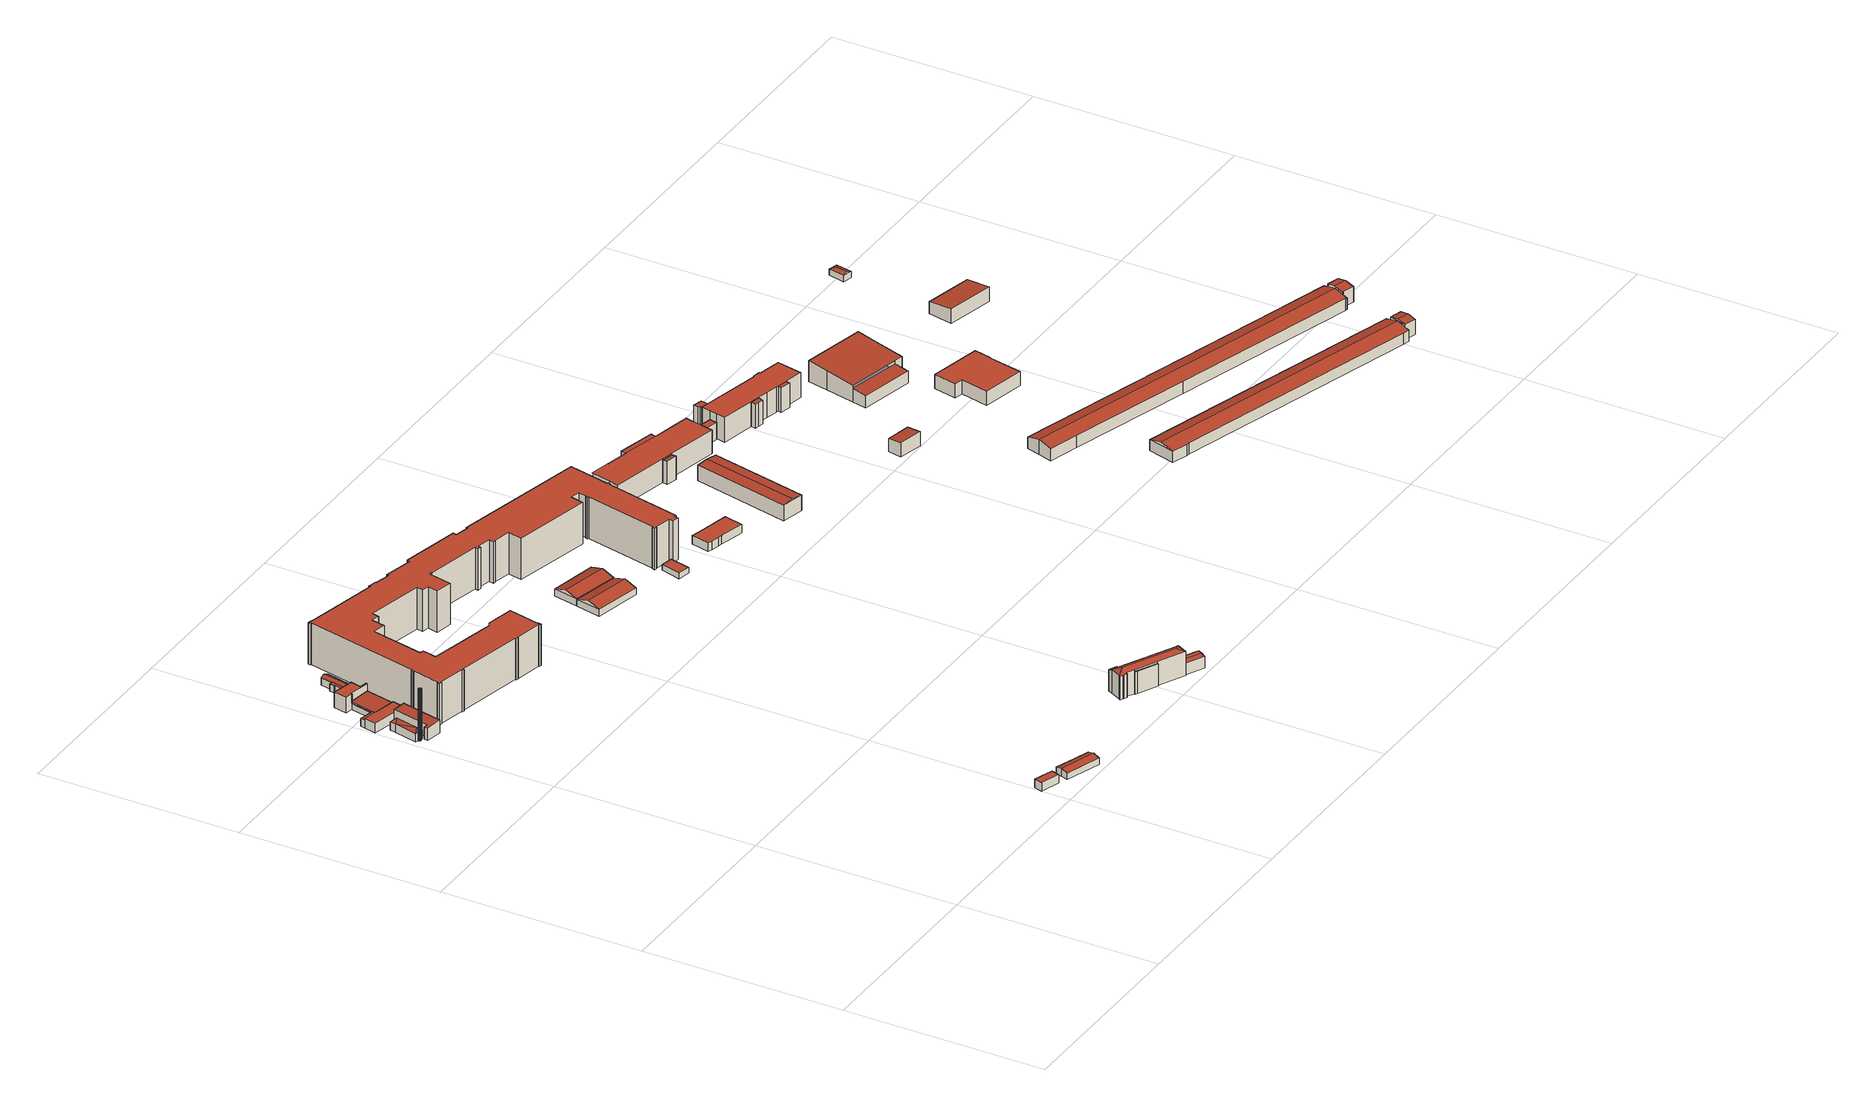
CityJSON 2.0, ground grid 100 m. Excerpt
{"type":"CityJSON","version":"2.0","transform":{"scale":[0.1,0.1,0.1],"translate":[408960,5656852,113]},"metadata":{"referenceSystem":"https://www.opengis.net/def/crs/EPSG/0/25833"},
"CityObjects":{
"building1":{"type":"Building","attributes":{"Stand_DGM":"2016","Stand_Basis-DLM":"2021","Gemeindeschluessel":"14612000","ObjektHoehe":26,"Stand_Laserscan":"2016","BodenHoehe":114.39,"Stand_3D-Stadtmodell":"2023","Geometrietyp2DReferenz":1000,"AbsoluteHoehe":140.39,"measuredHeight":26,"function":"51002_1290","roofType":"9999"},"geometry":[{"type":"MultiSurface","lod":"2","boundaries":[[[0,1,2]],[[0,2,3]],[[0,3,4]],[[0,4,5]],[[0,5,6]],[[0,6,7]],[[0,7,8]],[[0,8,9]],[[0,9,10]],[[0,10,11]],[[0,11,12]],[[0,12,13]],[[0,13,14]],[[0,14,15]],[[0,15,16]],[[0,16,17]],[[0,17,18]],[[0,18,19]],[[18,20,21]],[[17,16,22]],[[17,22,20]],[[16,15,23]],[[16,23,22]],[[15,14,24]],[[15,24,23]],[[14,13,25]],[[14,25,24]],[[13,12,26]],[[13,26,25]],[[12,11,27]],[[12,27,26]],[[11,10,28]],[[11,28,27]],[[10,9,29]],[[10,29,28]],[[9,8,30]],[[9,30,29]],[[8,7,31]],[[8,31,30]],[[7,6,32]],[[7,32,31]],[[6,5,33]],[[6,33,32]],[[5,4,34]],[[5,34,33]],[[4,3,35]],[[18,17,20]],[[2,1,36]],[[2,36,37]],[[1,0,38]],[[1,38,36]],[[0,19,39]],[[0,39,38]],[[19,18,21]],[[19,21,39]],[[4,35,34]],[[3,2,37]],[[3,37,35]],[[35,37,36]],[[35,36,38]],[[35,38,39]],[[35,39,21]],[[35,21,20]],[[35,20,22]],[[35,22,23]],[[35,23,24]],[[35,24,25]],[[35,25,26]],[[35,26,27]],[[35,27,28]],[[35,28,29]],[[35,29,30]],[[35,30,31]],[[35,31,32]],[[35,32,33]],[[35,33,34]]],"semantics":{"surfaces":[{"type":"RoofSurface"},{"type":"WallSurface"},{"type":"GroundSurface"}],"values":[0,0,0,0,0,0,0,0,0,0,0,0,0,0,0,0,0,0,1,1,1,1,1,1,1,1,1,1,1,1,1,1,1,1,1,1,1,1,1,1,1,1,1,1,1,1,1,1,1,1,1,1,1,1,1,1,1,1,2,2,2,2,2,2,2,2,2,2,2,2,2,2,2,2,2,2]}}]},
"building2":{"type":"Building","attributes":{"Dachtyp_tdc":"tdcFreeFormRoof","Gemeindeschluessel":14612000,"Dachneigung":43.17,"QualitaetDacherkennung":12,"Geometrietyp2DReferenz":"3000","measuredHeight":5.99,"function":"31001_2000","roofType":"5000"},"geometry":[{"type":"Solid","lod":"2","boundaries":[[[[40,41,42,43]],[[41,44,45,42]],[[44,46,47,45]],[[46,48,49,47]],[[48,40,43,49]],[[44,50,46]],[[44,51,50]],[[51,44,41]],[[51,41,40]],[[50,51,40,48]],[[50,48,46]],[[43,42,45,47,49]]]],"semantics":{"surfaces":[{"type":"WallSurface"},{"type":"RoofSurface"},{"type":"GroundSurface"}],"values":[[0,0,0,0,0,1,1,1,1,1,1,2]]}}]},
"building3":{"type":"Building","attributes":{"Dachtyp_tdc":"tdcPolyFlatRoof","Gemeindeschluessel":14612000,"Dachneigung":3.23,"QualitaetDacherkennung":82,"Geometrietyp2DReferenz":"3000","measuredHeight":6.57,"function":"31001_2000","roofType":"2100"},"geometry":[{"type":"Solid","lod":"2","boundaries":[[[[52,53,54,55]],[[53,56,57,54]],[[56,58,59,57]],[[58,60,61,59]],[[60,62,63,61]],[[62,52,55,63]],[[62,60,58,56,53,52]],[[55,54,57,59,61,63]]]],"semantics":{"surfaces":[{"type":"WallSurface"},{"type":"RoofSurface"},{"type":"GroundSurface"}],"values":[[0,0,0,0,0,0,1,2]]}}]},
"building4":{"type":"Building","attributes":{"Gemeindeschluessel":14612000,"Geometrietyp2DReferenz":"3000","function":"31001_2000","roofType":"9999"},"children":["building4-1","building4-2"]},
"building4-1":{"type":"BuildingPart","attributes":{"Dachtyp_tdc":"tdcPolyFlatRoof","Dachneigung":0,"QualitaetDacherkennung":55,"Geometrietyp2DReferenz":"3000","measuredHeight":4.02,"roofType":"1000"},"parents":["building4"],"geometry":[{"type":"MultiSurface","lod":"2","boundaries":[[[64,65,66,67]],[[65,68,69,66]],[[68,70,71,69]],[[70,68,65,64]],[[67,66,69,71]]],"semantics":{"surfaces":[{"type":"WallSurface"},{"type":"RoofSurface"},{"type":"GroundSurface"}],"values":[0,0,0,1,2]}}]},
"building4-2":{"type":"BuildingPart","attributes":{"Dachtyp_tdc":"tdcPolyFlatRoof","Dachneigung":0,"QualitaetDacherkennung":41,"Geometrietyp2DReferenz":"3000","measuredHeight":4.92,"roofType":"1000"},"parents":["building4"],"geometry":[{"type":"MultiSurface","lod":"2","boundaries":[[[72,73,74,75]],[[73,76,77,74]],[[76,78,64,67,77]],[[79,80,81,71,70]],[[80,72,75,81]],[[80,79,78,76,73,72]],[[75,74,77,67,71,81]]],"semantics":{"surfaces":[{"type":"WallSurface"},{"type":"RoofSurface"},{"type":"GroundSurface"}],"values":[0,0,0,0,0,1,2]}}]},
"building5":{"type":"Building","attributes":{"Dachtyp_tdc":"tdcPolyFlatRoof","Gemeindeschluessel":14612000,"Dachneigung":0,"QualitaetDacherkennung":73,"Geometrietyp2DReferenz":"3000","measuredHeight":4.34,"function":"31001_2000","roofType":"1000"},"geometry":[{"type":"Solid","lod":"2","boundaries":[[[[82,83,84,85]],[[83,86,87,84]],[[86,88,89,87]],[[88,90,91,89]],[[90,92,93,91]],[[92,94,95,93]],[[94,96,97,95]],[[96,82,85,97]],[[96,94,92,90,88,86,83,82]],[[85,84,87,89,91,93,95,97]]]],"semantics":{"surfaces":[{"type":"WallSurface"},{"type":"RoofSurface"},{"type":"GroundSurface"}],"values":[[0,0,0,0,0,0,0,0,1,2]]}}]},
"building6":{"type":"Building","attributes":{"Gemeindeschluessel":14612000,"Geometrietyp2DReferenz":"3000","function":"31001_2000","roofType":"9999"},"children":["building6-1","building6-2"]},
"building6-1":{"type":"BuildingPart","attributes":{"Dachtyp_tdc":"tdcPolyFlatRoof","Dachneigung":2.96,"QualitaetDacherkennung":79,"Geometrietyp2DReferenz":"3000","measuredHeight":4.31,"roofType":"2100"},"parents":["building6"],"geometry":[{"type":"MultiSurface","lod":"2","boundaries":[[[98,99,100,101]],[[99,102,81,100]],[[102,103,104,105,81]],[[106,98,101,107,108]],[[106,103,102,99,98]],[[101,100,81,105,107]]],"semantics":{"surfaces":[{"type":"WallSurface"},{"type":"RoofSurface"},{"type":"GroundSurface"}],"values":[0,0,0,0,1,2]}}]},
"building6-2":{"type":"BuildingPart","attributes":{"Dachtyp_tdc":"tdcPolyFlatRoof","Dachneigung":0,"QualitaetDacherkennung":0,"Geometrietyp2DReferenz":"3000","measuredHeight":3,"roofType":"9999"},"parents":["building6"],"geometry":[{"type":"MultiSurface","lod":"2","boundaries":[[[108,109,110,111,104]],[[104,111,71,105]],[[111,110,69,71]],[[110,109,112,69]],[[109,108,107,112]],[[105,71,69,112,107]],[[105,107,108,104]]],"semantics":{"surfaces":[{"type":"RoofSurface"},{"type":"WallSurface"},{"type":"GroundSurface"},{"type":"ClosureSurface","isClosure":"1","QuelleClosure":"LoD1Solid"}],"values":[0,1,1,1,1,2,3]}}]},
"building7":{"type":"Building","attributes":{"Dachtyp_tdc":"tdcPolyFlatRoof","Gemeindeschluessel":14612000,"Dachneigung":0,"QualitaetDacherkennung":59,"Geometrietyp2DReferenz":"3000","measuredHeight":7.86,"function":"31001_2000","roofType":"1000"},"geometry":[{"type":"Solid","lod":"2","boundaries":[[[[113,114,115,116]],[[114,117,118,115]],[[117,119,120,118]],[[119,121,122,120]],[[121,123,124,122]],[[123,125,126,124]],[[125,127,128,126]],[[127,129,130,128]],[[129,131,132,130]],[[131,113,116,132]],[[131,129,127,125,123,121,119,117,114,113]],[[116,115,118,120,122,124,126,128,130,132]]]],"semantics":{"surfaces":[{"type":"WallSurface"},{"type":"RoofSurface"},{"type":"GroundSurface"}],"values":[[0,0,0,0,0,0,0,0,0,0,1,2]]}}]},
"building8":{"type":"Building","attributes":{"Dachtyp_tdc":"tdcGableRoof","Gemeindeschluessel":14612000,"Dachneigung":10.3,"QualitaetDacherkennung":64,"Geometrietyp2DReferenz":"3000","measuredHeight":4.65,"function":"31001_2000","roofType":"3100"},"geometry":[{"type":"Solid","lod":"2","boundaries":[[[[133,134,135,136]],[[134,137,138,135]],[[137,139,140,138]],[[139,133,136,140]],[[137,134,141]],[[133,139,142]],[[134,133,142,141]],[[139,137,141,142]],[[136,135,138,140]]]],"semantics":{"surfaces":[{"type":"WallSurface"},{"type":"RoofSurface"},{"type":"GroundSurface"}],"values":[[0,0,0,0,0,0,1,1,2]]}}]},
"building9":{"type":"Building","attributes":{"Gemeindeschluessel":14612000,"Geometrietyp2DReferenz":"3000","function":"31001_2000","roofType":"9999"},"children":["building9-1","building9-2","building9-3"]},
"building9-1":{"type":"BuildingPart","attributes":{"Dachtyp_tdc":"tdcGableRoof","Dachneigung":26.07,"QualitaetDacherkennung":72,"Geometrietyp2DReferenz":"3000","measuredHeight":4.73,"roofType":"3100"},"parents":["building9"],"geometry":[{"type":"MultiSurface","lod":"2","boundaries":[[[143,144,145,146,147]],[[144,148,149,145]],[[148,150,151,152,149]],[[148,144,153]],[[144,143,154,155,153]],[[150,148,153,155,156]],[[146,145,149,152]]],"semantics":{"surfaces":[{"type":"WallSurface"},{"type":"RoofSurface"},{"type":"GroundSurface"}],"values":[0,0,0,0,1,1,2]}}]},
"building9-2":{"type":"BuildingPart","attributes":{"Dachtyp_tdc":"tdcPolyFlatRoof","Dachneigung":12.74,"QualitaetDacherkennung":71,"Geometrietyp2DReferenz":"3000","measuredHeight":3.95,"roofType":"2100"},"parents":["building9"],"geometry":[{"type":"MultiSurface","lod":"2","boundaries":[[[157,158,159,160]],[[158,161,162,159]],[[161,163,164,162]],[[163,165,166,167,168,164]],[[169,157,160,170,171,172]],[[169,165,163,161,158,157]],[[160,159,162,164,168,170]]],"semantics":{"surfaces":[{"type":"WallSurface"},{"type":"RoofSurface"},{"type":"GroundSurface"}],"values":[0,0,0,0,0,1,2]}}]},
"building9-3":{"type":"BuildingPart","attributes":{"Dachtyp_tdc":"tdcGableRoof","Dachneigung":28.37,"QualitaetDacherkennung":82,"Geometrietyp2DReferenz":"3000","measuredHeight":4.74,"roofType":"3100"},"parents":["building9"],"geometry":[{"type":"MultiSurface","lod":"2","boundaries":[[[151,171,170,152]],[[167,173,174,168]],[[173,175,176,174]],[[175,147,146,176]],[[175,177,178,154,179,147]],[[166,172,180,156,155,178,177,181]],[[167,166,181,173]],[[173,181,177,175]],[[151,150,180,172,171]],[[146,152,170,168,174,176]]],"semantics":{"surfaces":[{"type":"WallSurface"},{"type":"RoofSurface"},{"type":"GroundSurface"}],"values":[0,0,0,0,1,1,0,0,0,2]}}]},
"building10":{"type":"Building","attributes":{"Dachtyp_tdc":"tdcFreeFormRoof","Gemeindeschluessel":14612000,"Dachneigung":14.21,"QualitaetDacherkennung":81,"Geometrietyp2DReferenz":"3000","measuredHeight":4.09,"function":"31001_2000","roofType":"5000"},"geometry":[{"type":"Solid","lod":"2","boundaries":[[[[182,183,184,185]],[[183,186,187,184]],[[186,188,189,187]],[[188,190,191,189]],[[190,192,193,191]],[[192,194,195,193]],[[194,182,185,195]],[[192,190,188,186,183,196,197]],[[194,197,196,182]],[[194,192,197]],[[183,182,196]],[[185,184,187,189,191,193,195]]]],"semantics":{"surfaces":[{"type":"WallSurface"},{"type":"RoofSurface"},{"type":"GroundSurface"}],"values":[[0,0,0,0,0,0,0,1,1,0,0,2]]}}]},
"building11":{"type":"Building","attributes":{"Gemeindeschluessel":14612000,"Dachorientierung":0,"MittlereTraufHoehe":116.26,"ObjektHoehe":2.44,"BodenHoehe":113.82,"Geometrietyp2DReferenz":"3000","BezugspunktDach":"2000","AbsoluteHoehe":116.26,"Dachflaeche":39.44,"measuredHeight":2.44,"function":"31001_2000","storeysAboveGround":1},"geometry":[{"type":"MultiSurface","lod":"2","boundaries":[[[198,199,200,201]],[[201,200,202,203]],[[200,199,204,202]],[[199,198,205,204]],[[198,201,203,205]],[[203,202,204,205]]],"semantics":{"surfaces":[{"type":"RoofSurface"},{"type":"WallSurface"},{"type":"GroundSurface"}],"values":[0,1,1,1,1,2]}}]},
"building12":{"type":"Building","attributes":{"name":"AnkER-Zentrum Dresden","Dachtyp_tdc":"tdcPolyFlatRoof","Gemeindeschluessel":14612000,"Dachneigung":0,"QualitaetDacherkennung":40,"Geometrietyp2DReferenz":"3000","measuredHeight":21.06,"function":"31001_3010","roofType":"1000"},"geometry":[{"type":"Solid","lod":"2","boundaries":[[[[206,207,208,209]],[[207,210,211,208]],[[210,212,213,211]],[[212,214,215,213]],[[214,216,217,215]],[[216,218,219,217]],[[218,220,221,219]],[[220,222,223,221]],[[222,224,225,223]],[[224,226,227,225]],[[226,228,229,227]],[[228,230,231,229]],[[230,232,233,231]],[[232,234,235,233]],[[234,236,237,235]],[[236,238,239,237]],[[238,240,241,239]],[[240,242,243,241]],[[242,244,245,243]],[[244,246,247,245]],[[246,248,249,247]],[[248,250,251,249]],[[250,252,253,251]],[[252,254,255,253]],[[254,256,257,255]],[[256,258,259,257]],[[258,260,261,259]],[[260,262,263,261]],[[262,264,265,263]],[[264,266,267,265]],[[266,268,269,267]],[[268,270,271,269]],[[270,272,273,271]],[[272,274,275,273]],[[274,276,277,275]],[[276,278,279,277]],[[278,280,281,279]],[[280,282,283,281]],[[282,284,285,283]],[[284,286,287,285]],[[286,288,289,287]],[[288,290,291,289]],[[290,292,293,291]],[[292,294,295,293]],[[294,296,297,295]],[[296,298,299,297]],[[298,300,301,299]],[[300,302,303,301]],[[302,304,305,303]],[[304,306,307,305]],[[306,308,309,307]],[[308,310,311,309]],[[310,312,313,311]],[[312,314,315,313]],[[314,316,317,315]],[[316,318,319,317]],[[318,320,321,319]],[[320,322,323,321]],[[322,324,325,323]],[[324,326,327,325]],[[326,328,329,327]],[[328,330,331,329]],[[330,332,333,331]],[[332,334,335,333]],[[334,336,337,335]],[[336,338,339,337]],[[338,340,341,339]],[[340,342,343,341]],[[342,344,345,343]],[[344,346,347,345]],[[346,348,349,347]],[[348,350,351,349]],[[350,352,353,351]],[[352,354,355,353]],[[354,356,357,355]],[[356,358,359,357]],[[358,360,361,359]],[[360,362,363,361]],[[362,364,365,363]],[[364,366,367,365]],[[366,368,369,367]],[[368,370,371,369]],[[370,372,373,371]],[[372,374,375,373]],[[374,376,377,375]],[[376,378,379,377]],[[378,380,381,379]],[[380,382,383,381]],[[382,384,385,383]],[[384,206,209,385]],[[384,382,380,378,376,374,372,370,368,366,364,362,360,358,356,354,352,350,348,346,344,342,340,338,336,334,332,330,328,326,324,322,320,318,316,314,312,310,308,306,304,302,300,298,296,294,292,290,288,286,284,282,280,278,276,274,272,270,268,266,264,262,260,258,256,254,252,250,248,246,244,242,240,238,236,234,232,230,228,226,224,222,220,218,216,214,212,210,207,206]],[[209,208,211,213,215,217,219,221,223,225,227,229,231,233,235,237,239,241,243,245,247,249,251,253,255,257,259,261,263,265,267,269,271,273,275,277,279,281,283,285,287,289,291,293,295,297,299,301,303,305,307,309,311,313,315,317,319,321,323,325,327,329,331,333,335,337,339,341,343,345,347,349,351,353,355,357,359,361,363,365,367,369,371,373,375,377,379,381,383,385]]]],"semantics":{"surfaces":[{"type":"WallSurface"},{"type":"RoofSurface"},{"type":"GroundSurface"}],"values":[[0,0,0,0,0,0,0,0,0,0,0,0,0,0,0,0,0,0,0,0,0,0,0,0,0,0,0,0,0,0,0,0,0,0,0,0,0,0,0,0,0,0,0,0,0,0,0,0,0,0,0,0,0,0,0,0,0,0,0,0,0,0,0,0,0,0,0,0,0,0,0,0,0,0,0,0,0,0,0,0,0,0,0,0,0,0,0,0,0,0,1,2]]}}]},
"building13":{"type":"Building","attributes":{"Gemeindeschluessel":14612000,"Geometrietyp2DReferenz":"3000","function":"31001_2000","roofType":"9999"},"children":["building13-1","building13-2","building13-3"]},
"building13-1":{"type":"BuildingPart","attributes":{"Dachtyp_tdc":"tdcPolyFlatRoof","Dachneigung":11.79,"QualitaetDacherkennung":36,"Geometrietyp2DReferenz":"3000","measuredHeight":11.42,"roofType":"2100"},"parents":["building13"],"geometry":[{"type":"MultiSurface","lod":"2","boundaries":[[[386,387,388,389]],[[390,391,392,393]],[[391,386,389,392]],[[391,390,387,386]],[[389,388,393,392]]],"semantics":{"surfaces":[{"type":"WallSurface"},{"type":"RoofSurface"},{"type":"GroundSurface"}],"values":[0,0,0,1,2]}}]},
"building13-2":{"type":"BuildingPart","attributes":{"Dachtyp_tdc":"tdcFreeFormRoof","Dachneigung":20.45,"QualitaetDacherkennung":20,"Geometrietyp2DReferenz":"3000","measuredHeight":11.36,"roofType":"5000"},"parents":["building13"],"geometry":[{"type":"MultiSurface","lod":"2","boundaries":[[[394,395,396,397]],[[395,398,399,396]],[[398,400,401,399]],[[402,394,397,403]],[[404,400,398]],[[405,404,398,395,394]],[[405,394,402]],[[404,405,402,400]],[[397,396,399,401,403]]],"semantics":{"surfaces":[{"type":"WallSurface"},{"type":"RoofSurface"},{"type":"GroundSurface"}],"values":[0,0,0,0,1,1,1,1,2]}}]},
"building13-3":{"type":"BuildingPart","attributes":{"Dachtyp_tdc":"tdcHipRoof","Dachneigung":21.34,"QualitaetDacherkennung":67,"Geometrietyp2DReferenz":"3000","measuredHeight":13.21,"roofType":"3200"},"parents":["building13"],"geometry":[{"type":"MultiSurface","lod":"2","boundaries":[[[406,407,408,409]],[[407,410,411,408]],[[410,412,402,403,411]],[[413,414,415,401,400]],[[414,416,417,415]],[[416,418,419,417]],[[418,420,421,419]],[[420,422,423,421]],[[422,424,425,423]],[[424,426,390,393,425]],[[427,428,429,388,387]],[[428,406,409,429]],[[426,424,430]],[[410,407,406,431]],[[424,422,420,418,416,414,413,412,410,431,430]],[[406,428,427,426,430,431]],[[409,408,411,403,401,415,417,419,421,423,425,393,388,429]]],"semantics":{"surfaces":[{"type":"WallSurface"},{"type":"RoofSurface"},{"type":"GroundSurface"}],"values":[0,0,0,0,0,0,0,0,0,0,0,0,1,1,1,1,2]}}]},
"building14":{"type":"Building","attributes":{"Dachtyp_tdc":"tdcCutGableRoof","Gemeindeschluessel":14612000,"Dachneigung":13.9,"QualitaetDacherkennung":62,"Geometrietyp2DReferenz":"3000","measuredHeight":6.4,"function":"31001_2000","roofType":"9999"},"geometry":[{"type":"Solid","lod":"2","boundaries":[[[[432,433,408,434]],[[433,435,436,408]],[[435,437,438,436]],[[437,439,409,438]],[[439,440,441,409]],[[440,442,443,441]],[[442,444,445,443]],[[444,446,447,445]],[[446,448,449,447]],[[448,432,434,449]],[[435,433,432,448]],[[446,444,442,440,439,437]],[[448,446,437,435]],[[434,408,436,438,409,441,443,445,447,449]]]],"semantics":{"surfaces":[{"type":"WallSurface"},{"type":"RoofSurface"},{"type":"GroundSurface"}],"values":[[0,0,0,0,0,0,0,0,0,0,1,1,1,2]]}}]},
"building15":{"type":"Building","attributes":{"Dachtyp_tdc":"tdcGableRoof","Gemeindeschluessel":14612000,"Dachneigung":18.17,"QualitaetDacherkennung":89,"Geometrietyp2DReferenz":"3000","measuredHeight":5.52,"function":"31001_9998","roofType":"3100"},"geometry":[{"type":"Solid","lod":"2","boundaries":[[[[450,451,452,453]],[[451,454,455,452]],[[454,456,457,455]],[[456,450,453,457]],[[454,451,458]],[[450,456,459]],[[451,450,459,458]],[[456,454,458,459]],[[453,452,455,457]]]],"semantics":{"surfaces":[{"type":"WallSurface"},{"type":"RoofSurface"},{"type":"GroundSurface"}],"values":[[0,0,0,0,0,0,1,1,2]]}}]},
"building16":{"type":"Building","attributes":{"Dachtyp_tdc":"tdcGableRoof","Gemeindeschluessel":14612000,"Dachneigung":17.86,"QualitaetDacherkennung":90,"Geometrietyp2DReferenz":"3000","measuredHeight":5.51,"function":"31001_9998","roofType":"3100"},"geometry":[{"type":"Solid","lod":"2","boundaries":[[[[460,461,462,463]],[[461,464,465,462]],[[464,466,467,465]],[[466,460,463,467]],[[464,461,468]],[[460,466,469]],[[461,460,469,468]],[[466,464,468,469]],[[463,462,465,467]]]],"semantics":{"surfaces":[{"type":"WallSurface"},{"type":"RoofSurface"},{"type":"GroundSurface"}],"values":[[0,0,0,0,0,0,1,1,2]]}}]},
"building17":{"type":"Building","attributes":{"Dachtyp_tdc":"tdcPolyFlatRoof","Gemeindeschluessel":14612000,"Dachneigung":0,"QualitaetDacherkennung":84,"Geometrietyp2DReferenz":"3000","measuredHeight":2.85,"function":"31001_9998","roofType":"1000"},"geometry":[{"type":"Solid","lod":"2","boundaries":[[[[470,471,472,473]],[[471,474,475,472]],[[474,476,477,475]],[[476,470,473,477]],[[476,474,471,470]],[[473,472,475,477]]]],"semantics":{"surfaces":[{"type":"WallSurface"},{"type":"RoofSurface"},{"type":"GroundSurface"}],"values":[[0,0,0,0,1,2]]}}]},
"building18":{"type":"Building","attributes":{"Gemeindeschluessel":14612000,"Dachneigung":90,"Dachorientierung":0,"MittlereTraufHoehe":118.31,"QualitaetDacherkennung":98,"ObjektHoehe":4.34,"BodenHoehe":113.97,"Geometrietyp2DReferenz":"3000","AbsoluteHoehe":118.31,"Dachflaeche":201.18,"measuredHeight":4.34,"function":"31001_2000","roofType":"1000","storeysAboveGround":1},"geometry":[{"type":"MultiSurface","lod":"2","boundaries":[[[478,479,480,481]],[[479,482,483,480]],[[482,484,485,483]],[[484,486,487,485]],[[486,488,489,487]],[[488,490,491,489]],[[490,492,493,491]],[[492,478,481,493]],[[492,490,488,486,484,482,479,478]],[[481,480,483,485,487,489,491,493]]],"semantics":{"surfaces":[{"type":"WallSurface"},{"type":"RoofSurface"},{"type":"GroundSurface"}],"values":[0,0,0,0,0,0,0,0,1,2]}}]},
"building19":{"type":"Building","attributes":{"Gemeindeschluessel":14612000,"Dachneigung":84.99,"Dachorientierung":-167.49,"MittlereTraufHoehe":121.87,"QualitaetDacherkennung":100,"ObjektHoehe":8.39,"BodenHoehe":113.99,"Geometrietyp2DReferenz":"3000","AbsoluteHoehe":122.38,"Dachflaeche":579,"measuredHeight":8.39,"function":"31001_2000","roofType":"3100","storeysAboveGround":3},"geometry":[{"type":"MultiSurface","lod":"2","boundaries":[[[494,495,496,497]],[[495,498,499,496]],[[498,500,501,499]],[[500,494,497,501]],[[498,495,502]],[[494,500,503]],[[495,494,503,502]],[[500,498,502,503]],[[497,496,499,501]]],"semantics":{"surfaces":[{"type":"WallSurface"},{"type":"RoofSurface"},{"type":"GroundSurface"}],"values":[0,0,0,0,0,0,1,1,2]}}]},
"building20":{"type":"Building","attributes":{"Dachtyp_tdc":"tdcPolyFlatRoof","Gemeindeschluessel":14612000,"Dachneigung":6.62,"QualitaetDacherkennung":64,"Geometrietyp2DReferenz":"3000","measuredHeight":11.63,"function":"31001_3010","roofType":"2100"},"geometry":[{"type":"Solid","lod":"2","boundaries":[[[[504,505,506,507]],[[505,508,509,506]],[[508,510,511,509]],[[510,504,507,511]],[[510,508,505,504]],[[507,506,509,511]]]],"semantics":{"surfaces":[{"type":"WallSurface"},{"type":"RoofSurface"},{"type":"GroundSurface"}],"values":[[0,0,0,0,1,2]]}}]},
"building21":{"type":"Building","attributes":{"Gemeindeschluessel":14612000,"Geometrietyp2DReferenz":"3000","function":"31001_3010","roofType":"9999"},"children":["building21-1","building21-2","building21-3","building21-4","building21-5"]},
"building21-1":{"type":"BuildingPart","attributes":{"Dachtyp_tdc":"tdcPolyFlatRoof","Dachneigung":0,"QualitaetDacherkennung":62,"Geometrietyp2DReferenz":"3000","measuredHeight":8.73,"roofType":"1000"},"parents":["building21"],"geometry":[{"type":"MultiSurface","lod":"2","boundaries":[[[512,513,514,515]],[[513,516,517,514]],[[516,518,519,517]],[[518,516,513,512]],[[515,514,517,519]]],"semantics":{"surfaces":[{"type":"WallSurface"},{"type":"RoofSurface"},{"type":"GroundSurface"}],"values":[0,0,0,1,2]}}]},
"building21-2":{"type":"BuildingPart","attributes":{"Dachtyp_tdc":"tdcPolyFlatRoof","Dachneigung":4.32,"QualitaetDacherkennung":60,"Geometrietyp2DReferenz":"3000","measuredHeight":11.79,"roofType":"2100"},"parents":["building21"],"geometry":[{"type":"MultiSurface","lod":"2","boundaries":[[[520,521,522,523]],[[524,525,526,527]],[[525,520,523,526]],[[525,524,521,520]],[[523,522,527,526]]],"semantics":{"surfaces":[{"type":"WallSurface"},{"type":"RoofSurface"},{"type":"GroundSurface"}],"values":[0,0,0,1,2]}}]},
"building21-3":{"type":"BuildingPart","attributes":{"Dachtyp_tdc":"tdcPolyFlatRoof","Dachneigung":0,"QualitaetDacherkennung":60,"Geometrietyp2DReferenz":"3000","measuredHeight":3.05,"roofType":"1000"},"parents":["building21"],"geometry":[{"type":"MultiSurface","lod":"2","boundaries":[[[528,529,530,531]],[[531,532,533,528]],[[529,534,535,530]],[[528,533,534,529]]],"semantics":{"surfaces":[{"type":"WallSurface"},{"type":"RoofSurface"},{"type":"GroundSurface"}],"values":[0,1,2,0]}}]},
"building21-4":{"type":"BuildingPart","attributes":{"Dachtyp_tdc":"tdcPolyFlatRoof","Dachneigung":3.79,"QualitaetDacherkennung":67,"Geometrietyp2DReferenz":"3000","measuredHeight":3.04,"roofType":"2100"},"parents":["building21"],"geometry":[{"type":"MultiSurface","lod":"2","boundaries":[[[536,531,530,537]],[[538,539,540,541]],[[539,536,537,540]],[[539,538,532,531,536]],[[537,530,535,541,540]]],"semantics":{"surfaces":[{"type":"WallSurface"},{"type":"RoofSurface"},{"type":"GroundSurface"}],"values":[0,0,0,1,2]}}]},
"building21-5":{"type":"BuildingPart","attributes":{"Dachtyp_tdc":"tdcPolyFlatRoof","Dachneigung":0,"QualitaetDacherkennung":57,"Geometrietyp2DReferenz":"3000","measuredHeight":12.04,"roofType":"1000"},"parents":["building21"],"geometry":[{"type":"MultiSurface","lod":"2","boundaries":[[[542,519,518]],[[542,543,544,519]],[[543,545,546,544]],[[545,547,548,546]],[[547,549,550,548]],[[551,552,538,541,553]],[[554,555,527,534,533]],[[555,524,527]],[[556,557,558,522,521]],[[557,559,560,558]],[[559,561,515,560]],[[561,512,515]],[[561,559,557,556,555,554,562,552,551,549,547,545,543,542]],[[519,544,546,548,550,553,541,535,534,527,522,558,560,515]],[[549,551,553,550]]],"semantics":{"surfaces":[{"type":"WallSurface"},{"type":"RoofSurface"},{"type":"GroundSurface"}],"values":[0,0,0,0,0,0,0,0,0,0,0,0,1,2,0]}}]},
"building22":{"type":"Building","attributes":{"Dachtyp_tdc":"tdcPolyFlatRoof","Gemeindeschluessel":14612000,"Dachneigung":0,"QualitaetDacherkennung":34,"Geometrietyp2DReferenz":"3000","measuredHeight":12.44,"function":"31001_3010","roofType":"1000"},"geometry":[{"type":"Solid","lod":"2","boundaries":[[[[563,564,565,566]],[[564,567,568,565]],[[567,569,570,568]],[[569,571,572,570]],[[571,573,574,572]],[[573,563,566,574]],[[573,571,569,567,564,563]],[[566,565,568,570,572,574]]]],"semantics":{"surfaces":[{"type":"WallSurface"},{"type":"RoofSurface"},{"type":"GroundSurface"}],"values":[[0,0,0,0,0,0,1,2]]}}]},
"building23":{"type":"Building","attributes":{"Dachtyp_tdc":"tdcPolyFlatRoof","Gemeindeschluessel":14612000,"Dachneigung":5.49,"QualitaetDacherkennung":78,"Geometrietyp2DReferenz":"3000","measuredHeight":7.29,"function":"31001_9998","roofType":"2100"},"geometry":[{"type":"Solid","lod":"2","boundaries":[[[[575,576,577,578]],[[576,579,580,577]],[[579,581,582,580]],[[581,575,578,582]],[[581,579,576,575]],[[578,577,580,582]]]],"semantics":{"surfaces":[{"type":"WallSurface"},{"type":"RoofSurface"},{"type":"GroundSurface"}],"values":[[0,0,0,0,1,2]]}}]},
"building24":{"type":"Building","attributes":{"Dachtyp_tdc":"tdcPolyFlatRoof","Gemeindeschluessel":14612000,"Dachneigung":8.72,"QualitaetDacherkennung":30,"Geometrietyp2DReferenz":"3000","measuredHeight":12.37,"function":"31001_3010","roofType":"2100"},"geometry":[{"type":"Solid","lod":"2","boundaries":[[[[583,584,585,586]],[[584,587,588,585]],[[587,589,590,588]],[[589,591,592,590]],[[591,593,594,592]],[[593,583,586,594]],[[593,591,589,587,584,583]],[[586,585,588,590,592,594]]]],"semantics":{"surfaces":[{"type":"WallSurface"},{"type":"RoofSurface"},{"type":"GroundSurface"}],"values":[[0,0,0,0,0,0,1,2]]}}]},
"building25":{"type":"Building","attributes":{"Gemeindeschluessel":14612000,"Geometrietyp2DReferenz":"3000","function":"31001_3010","roofType":"9999"},"children":["building25-1","building25-2"]},
"building25-1":{"type":"BuildingPart","attributes":{"Dachtyp_tdc":"tdcPolyFlatRoof","Dachneigung":0,"QualitaetDacherkennung":39,"Geometrietyp2DReferenz":"3000","measuredHeight":12.4,"roofType":"1000"},"parents":["building25"],"geometry":[{"type":"MultiSurface","lod":"2","boundaries":[[[595,596,597,598]],[[596,599,600,597]],[[601,595,598,602]],[[601,599,596,595]],[[598,597,600,602]]],"semantics":{"surfaces":[{"type":"WallSurface"},{"type":"RoofSurface"},{"type":"GroundSurface"}],"values":[0,0,0,1,2]}}]},
"building25-2":{"type":"BuildingPart","attributes":{"Dachtyp_tdc":"tdcPolyFlatRoof","Dachneigung":0,"QualitaetDacherkennung":79,"Geometrietyp2DReferenz":"3000","measuredHeight":12.59,"roofType":"1000"},"parents":["building25"],"geometry":[{"type":"MultiSurface","lod":"2","boundaries":[[[603,604,602,605]],[[604,601,602]],[[606,600,599]],[[606,607,608,600]],[[607,609,610,608]],[[609,611,612,610]],[[611,613,614,612]],[[613,615,616,614]],[[615,617,618,616]],[[617,619,620,618]],[[619,621,622,620]],[[621,623,624,622]],[[623,625,626,624]],[[625,627,628,626]],[[627,629,630,628]],[[629,631,632,630]],[[631,633,634,632]],[[633,635,636,634]],[[635,603,605,636]],[[635,633,631,629,627,625,623,621,619,617,615,613,611,609,607,606,604,603]],[[605,602,600,608,610,612,614,616,618,620,622,624,626,628,630,632,634,636]]],"semantics":{"surfaces":[{"type":"WallSurface"},{"type":"RoofSurface"},{"type":"GroundSurface"}],"values":[0,0,0,0,0,0,0,0,0,0,0,0,0,0,0,0,0,0,0,1,2]}}]},
"building26":{"type":"Building","attributes":{"Gemeindeschluessel":14612000,"Geometrietyp2DReferenz":"3000","function":"31001_2000","roofType":"9999"},"children":["building26-1","building26-2"]},
"building26-1":{"type":"BuildingPart","attributes":{"Dachtyp_tdc":"tdcPolyFlatRoof","Dachneigung":5.04,"QualitaetDacherkennung":87,"Geometrietyp2DReferenz":"3000","measuredHeight":10.58,"roofType":"2100"},"parents":["building26"],"geometry":[{"type":"MultiSurface","lod":"2","boundaries":[[[637,638,639,640,641]],[[638,642,643,639]],[[642,644,645,643]],[[644,646,647,645]],[[646,648,649,647]],[[648,650,651,649]],[[650,652,653,651]],[[652,654,653]],[[650,648,646,644,642,638,637,652]],[[640,639,643,645,647,649,651,653]]],"semantics":{"surfaces":[{"type":"WallSurface"},{"type":"RoofSurface"},{"type":"GroundSurface"}],"values":[0,0,0,0,0,0,0,0,1,2]}}]},
"building26-2":{"type":"BuildingPart","attributes":{"Dachtyp_tdc":"tdcPolyFlatRoof","Dachneigung":5.07,"QualitaetDacherkennung":76,"Geometrietyp2DReferenz":"3000","measuredHeight":6.73,"roofType":"2100"},"parents":["building26"],"geometry":[{"type":"MultiSurface","lod":"2","boundaries":[[[655,641,640,656]],[[654,657,658,653]],[[657,655,656,658]],[[657,654,641,655]],[[656,640,653,658]]],"semantics":{"surfaces":[{"type":"WallSurface"},{"type":"RoofSurface"},{"type":"GroundSurface"}],"values":[0,0,0,1,2]}}]},
"building27":{"type":"Building","attributes":{"Dachtyp_tdc":"tdcPolyFlatRoof","Gemeindeschluessel":14612000,"Dachneigung":0,"QualitaetDacherkennung":23,"Geometrietyp2DReferenz":"3000","measuredHeight":7.09,"function":"31001_2000","roofType":"1000"},"geometry":[{"type":"Solid","lod":"2","boundaries":[[[[659,660,661,662]],[[660,663,664,661]],[[663,665,666,664]],[[665,667,668,666]],[[667,669,670,668]],[[669,671,672,670]],[[671,673,674,672]],[[673,659,662,674]],[[673,671,669,667,665,663,660,659]],[[662,661,664,666,668,670,672,674]]]],"semantics":{"surfaces":[{"type":"WallSurface"},{"type":"RoofSurface"},{"type":"GroundSurface"}],"values":[[0,0,0,0,0,0,0,0,1,2]]}}]},
"building28":{"type":"Building","attributes":{"Gemeindeschluessel":14612000,"Geometrietyp2DReferenz":"3000","function":"31001_2000","roofType":"9999"},"children":["building28-1","building28-2"]},
"building28-1":{"type":"BuildingPart","attributes":{"Dachtyp_tdc":"tdcGableRoof","Dachneigung":14.3,"QualitaetDacherkennung":75,"Geometrietyp2DReferenz":"3000","measuredHeight":7.38,"roofType":"3100"},"parents":["building28"],"geometry":[{"type":"MultiSurface","lod":"2","boundaries":[[[675,676,677,678]],[[676,679,680,677]],[[679,681,682,680]],[[681,683,684,682]],[[683,685,686,684]],[[685,687,688,686]],[[687,689,690,688]],[[691,692,693,694]],[[692,695,696,693]],[[695,675,678,696]],[[695,697,698,699,700,681,679,676,675]],[[700,699,701,687,685,683]],[[687,701,689]],[[681,700,683]],[[691,698,697,692]],[[692,697,695]],[[678,677,680,682,684,686,688,690,694,693,696]]],"semantics":{"surfaces":[{"type":"WallSurface"},{"type":"RoofSurface"},{"type":"GroundSurface"}],"values":[0,0,0,0,0,0,0,0,0,0,1,1,0,0,0,0,2]}}]},
"building28-2":{"type":"BuildingPart","attributes":{"Dachtyp_tdc":"tdcGableRoof","Dachneigung":10.04,"QualitaetDacherkennung":65,"Geometrietyp2DReferenz":"3000","measuredHeight":8.37,"roofType":"3100"},"parents":["building28"],"geometry":[{"type":"MultiSurface","lod":"2","boundaries":[[[702,703,698,691,694,704]],[[705,706,707,690,689,701]],[[706,702,704,707]],[[705,703,708]],[[702,706,709]],[[703,702,709,708]],[[706,705,708,709]],[[704,694,690,707]]],"semantics":{"surfaces":[{"type":"WallSurface"},{"type":"RoofSurface"},{"type":"GroundSurface"}],"values":[0,0,0,0,0,1,1,2]}}]},
"building29":{"type":"Building","attributes":{"Gemeindeschluessel":14612000,"Geometrietyp2DReferenz":"3000","function":"31001_2000","roofType":"9999"},"children":["building29-1","building29-2"]},
"building29-1":{"type":"BuildingPart","attributes":{"Dachtyp_tdc":"tdcGableRoof","Dachneigung":14.13,"QualitaetDacherkennung":92,"Geometrietyp2DReferenz":"3000","measuredHeight":7.75,"roofType":"3100"},"parents":["building29"],"geometry":[{"type":"MultiSurface","lod":"2","boundaries":[[[710,711,712,713]],[[711,714,715,712]],[[714,716,717,715]],[[718,719,720,721]],[[719,722,723,720]],[[722,724,725,723]],[[724,726,727,725]],[[726,728,729,727]],[[728,730,731,729]],[[730,732,733,731]],[[732,734,735,733]],[[734,710,713,735]],[[730,728,726,724,722,719,718,736]],[[736,737,716,714,711,710,734,732,730]],[[713,712,715,717,738,739,721,720,723,725,727,729,731,733,735]]],"semantics":{"surfaces":[{"type":"WallSurface"},{"type":"RoofSurface"},{"type":"GroundSurface"}],"values":[0,0,0,0,0,0,0,0,0,0,0,0,1,1,2]}}]},
"building29-2":{"type":"BuildingPart","attributes":{"Dachtyp_tdc":"tdcGableRoof","Dachneigung":10,"QualitaetDacherkennung":64,"Geometrietyp2DReferenz":"3000","measuredHeight":8.66,"roofType":"3100"},"parents":["building29"],"geometry":[{"type":"MultiSurface","lod":"2","boundaries":[[[740,741,742,743]],[[741,744,745,742]],[[744,746,747,745]],[[746,748,718,721,747]],[[749,750,751,717,716]],[[750,740,743,751]],[[752,748,746,744,741]],[[741,740,750,749,752]],[[743,742,745,747,721,739,738,717,751]]],"semantics":{"surfaces":[{"type":"WallSurface"},{"type":"RoofSurface"},{"type":"GroundSurface"}],"values":[0,0,0,0,0,0,1,1,2]}}]},
"building30":{"type":"Building","attributes":{"Dachtyp_tdc":"tdcPolyFlatRoof","Gemeindeschluessel":14612000,"Dachneigung":5.73,"QualitaetDacherkennung":92,"Geometrietyp2DReferenz":"3000","measuredHeight":7.24,"function":"31001_2000","roofType":"2100"},"geometry":[{"type":"Solid","lod":"2","boundaries":[[[[753,754,755,756]],[[754,757,758,755]],[[757,759,760,758]],[[759,753,756,760]],[[759,757,754,753]],[[756,755,758,760]]]],"semantics":{"surfaces":[{"type":"WallSurface"},{"type":"RoofSurface"},{"type":"GroundSurface"}],"values":[[0,0,0,0,1,2]]}}]},
"building31":{"type":"Building","attributes":{"Dachtyp_tdc":"tdcHipAndGableRoof","Gemeindeschluessel":14612000,"Dachneigung":19.31,"QualitaetDacherkennung":56,"Geometrietyp2DReferenz":"3000","measuredHeight":3.89,"function":"31001_2000","roofType":"5000"},"geometry":[{"type":"Solid","lod":"2","boundaries":[[[[761,762,763,764]],[[762,765,766,763]],[[765,767,768,766]],[[767,761,764,768]],[[765,762,769]],[[761,767,770]],[[762,761,770,769]],[[767,765,769,770]],[[764,763,766,768]]]],"semantics":{"surfaces":[{"type":"WallSurface"},{"type":"RoofSurface"},{"type":"GroundSurface"}],"values":[[0,0,0,0,1,0,1,1,2]]}}]}
},
"vertices":[
[44,2686,274],[43,2689,274],[41,2690,274],[40,2692,274],[37,2693,274],[35,2693,274],[33,2692,274],[31,2690,274],[30,2689,274],[29,2686,274],[29,2684,274],[30,2682,274],[31,2680,274],[33,2678,274],[35,2678,274],[37,2678,274],[40,2678,274],[41,2680,274],[43,2682,274],[44,2684,274],[41,2680,14],[43,2682,14],[40,2678,14],[37,2678,14],[35,2678,14],[33,2678,14],[31,2680,14],[30,2682,14],[29,2684,14],[29,2686,14],[30,2689,14],[31,2690,14],[33,2692,14],[35,2693,14],[37,2693,14],[40,2692,14],[43,2689,14],[41,2690,14],[44,2686,14],[44,2684,14],
[60,2688,51],[21,2697,51],[21,2697,10],[60,2688,10],[47,2812,51],[47,2812,10],[53,2842,51],[53,2842,10],[92,2834,51],[92,2834,10],[69,2819,70],[43,2704,70],
[181,2846,76],[135,2641,76],[135,2641,10],[181,2846,10],[56,2658,72],[56,2658,10],[60,2676,72],[60,2676,10],[79,2672,73],[79,2672,10],[119,2860,73],[119,2860,10],
[14,2947,49],[19,2969,49],[19,2969,9],[14,2947,9],[94,2953,49],[94,2953,9],[89,2930,49],[89,2930,9],
[181,2846,58],[119,2860,58],[119,2860,9],[181,2846,9],[0,2886,58],[0,2886,9],[14,2947,58],[89,2930,58],[195,2907,58],[195,2907,9],
[951,114,81],[964,155,81],[964,155,38],[951,114,38],[1005,141,81],[1005,141,38],[1011,139,81],[1011,139,38],[1025,135,81],[1025,135,38],[1060,123,81],[1060,123,38],[1047,83,81],[1047,83,38],[955,113,81],[955,113,38],
[124,3075,47],[227,3053,52],[227,3053,9],[124,3075,9],[195,2907,52],[92,2930,47],[92,2930,39],[92,2930,9],[123,3070,47],[123,3070,9],[123,3070,39],
[120,3071,39],[94,2953,39],[89,2930,39],[120,3071,9],
[205,3121,87],[193,3069,87],[193,3069,8],[205,3121,8],[229,3061,87],[229,3061,8],[227,3053,87],[227,3053,8],[124,3075,87],[124,3075,8],[123,3070,87],[123,3070,8],[120,3071,87],[120,3071,8],[85,3079,87],[85,3079,8],[100,3145,87],[100,3145,8],[201,3122,87],[201,3122,8],
[229,3061,51],[193,3069,51],[193,3069,10],[229,3061,10],[205,3121,52],[205,3121,10],[241,3113,52],[241,3113,10],[200,3098,57],[236,3090,57],
[249,3150,44],[241,3113,44],[241,3113,9],[249,3150,9],[249,3150,43],[201,3122,47],[201,3122,9],[209,3159,47],[209,3159,43],[209,3159,9],[216,3119,56],[232,3153,52],[224,3155,56],[223,3155,55],
[196,3161,46],[205,3203,46],[205,3203,9],[196,3161,9],[201,3204,45],[201,3204,9],[206,3227,45],[206,3227,9],[221,3224,48],[221,3224,47],[221,3224,43],[221,3224,9],[206,3159,48],[206,3159,9],[206,3159,43],[206,3159,47],
[234,3286,43],[234,3286,9],[277,3276,43],[277,3276,9],[253,3282,56],[225,3155,56],[247,3150,44],[209,3159,48],[234,3286,47],
[1095,67,66],[1106,102,75],[1106,102,35],[1095,67,35],[1117,134,67],[1117,134,35],[1225,98,67],[1225,98,35],[1294,75,67],[1294,75,35],[1283,44,75],[1283,44,35],[1272,9,67],[1272,9,35],[1106,102,76],[1283,43,76],
[630,3197,33],[580,3208,33],[564,3132,33],[613,3122,33],[564,3132,8],[613,3122,8],[580,3208,8],[630,3197,8],
[365,3413,211],[368,3426,211],[368,3426,1],[365,3413,1],[383,3423,211],[383,3423,1],[382,3421,211],[382,3421,1],[759,3339,211],[759,3339,1],[760,3346,211],[760,3346,1],[806,3336,211],[806,3336,1],[805,3331,211],[805,3331,1],[879,3315,211],[879,3315,1],[881,3324,211],[881,3324,1],[1025,3292,211],[1025,3292,1],[1029,3307,211],[1029,3307,1],[1322,3243,211],[1322,3243,1],[1318,3225,211],[1318,3225,1],[1388,3209,211],[1388,3209,1],[1390,3216,211],[1390,3216,1],[2053,3069,211],[2053,3069,1],[2008,2867,211],[2008,2867,1],[2013,2862,211],[2013,2862,1],[2011,2852,211],[2011,2852,1],[2005,2850,211],[2005,2850,1],[1922,2474,211],[1922,2474,1],[1911,2477,211],[1911,2477,1],[1907,2455,211],[1907,2455,1],[1874,2462,211],[1874,2462,1],[1879,2485,211],[1879,2485,1],[1796,2503,211],[1796,2503,1],[1795,2500,211],[1795,2500,1],[1783,2502,211],[1783,2502,1],[1786,2516,211],[1786,2516,1],[1790,2515,211],[1790,2515,1],[1870,2878,211],[1870,2878,1],[1864,2880,211],[1864,2880,1],[1867,2892,211],[1867,2892,1],[1870,2892,211],[1870,2892,1],[1879,2933,211],[1879,2933,1],[1832,2943,211],[1832,2943,1],[1818,2879,211],[1818,2879,1],[1429,2965,211],[1429,2965,1],[1445,3036,211],[1445,3036,1],[1354,3056,211],[1354,3056,1],[1354,3052,211],[1354,3052,1],[1344,3055,211],[1344,3055,1],[1349,3079,211],[1349,3079,1],[1281,3094,211],[1281,3094,1],[1278,3081,211],[1278,3081,1],[1260,3085,211],[1260,3085,1],[1263,3100,211],[1263,3100,1],[991,3160,211],[991,3160,1],[989,3165,211],[989,3165,1],[978,3167,211],[978,3167,1],[953,3050,211],[953,3050,1],[870,3068,211],[870,3068,1],[881,3119,211],[881,3119,1],[846,3127,211],[846,3127,1],[853,3159,211],[853,3159,1],[570,3220,211],[570,3220,1],[562,3186,211],[562,3186,1],[522,3195,211],[522,3195,1],[507,3127,211],[507,3127,1],[444,3141,211],[444,3141,1],[388,2882,211],[388,2882,1],[408,2878,211],[408,2878,1],[392,2806,211],[392,2806,1],[732,2732,211],[732,2732,1],[750,2743,211],[750,2743,1],[884,2714,211],[884,2714,1],[850,2555,211],[850,2555,1],[853,2555,211],[853,2555,1],[850,2542,211],[850,2542,1],[838,2545,211],[838,2545,1],[838,2548,211],[838,2548,1],[705,2577,211],[705,2577,1],[705,2574,211],[705,2574,1],[693,2576,211],[693,2576,1],[694,2581,211],[694,2581,1],[362,2653,211],[362,2653,1],[360,2648,211],[360,2648,1],[349,2651,211],[349,2651,1],[350,2654,211],[350,2654,1],[220,2682,211],[220,2682,1],[219,2679,211],[219,2679,1],[205,2682,211],[205,2682,1],[207,2694,211],[207,2694,1],[213,2693,211],[213,2693,1],[243,2831,211],[243,2831,1],[240,2832,211],[240,2832,1],[242,2843,211],[242,2843,1],[247,2842,211],[247,2842,1],[370,3412,211],[370,3412,1],
[1881,265,130],[1871,245,135],[1871,245,20],[1881,265,20],[1834,264,135],[1843,283,130],[1843,283,20],[1834,264,20],
[1984,116,133],[1886,164,133],[1886,164,20],[1984,116,20],[1876,170,133],[1876,170,20],[1878,175,133],[1878,175,20],[1987,121,133],[1987,121,20],[1880,171,134],[1983,120,134],
[2146,109,141],[2122,61,141],[2122,61,20],[2146,109,20],[2119,56,141],[2119,56,20],[1987,121,141],[1878,175,141],[1840,194,141],[1840,194,20],[1836,188,138],[1836,188,20],[1824,194,138],[1824,194,20],[1818,197,138],[1818,197,20],[1804,204,138],[1804,204,20],[1808,210,141],[1808,210,20],[1834,264,141],[1871,245,141],[2138,113,141],[2138,113,20],[1854,221,153],[2106,96,153],
[2214,15,78],[2122,61,79],[2214,15,20],[2131,81,84],[2131,81,20],[2141,100,84],[2141,100,20],[2146,109,79],[2160,102,79],[2160,102,20],[2190,87,79],[2190,87,20],[2238,63,79],[2238,63,20],[2233,54,84],[2233,54,20],[2223,35,84],[2223,35,20],
[1553,2466,43],[1318,2517,43],[1318,2517,9],[1553,2466,9],[1346,2644,42],[1346,2644,9],[1580,2592,42],[1580,2592,9],[1331,2578,64],[1566,2527,64],
[1580,2592,43],[1346,2644,43],[1346,2644,8],[1580,2592,8],[1373,2769,43],[1373,2769,8],[1608,2718,43],[1608,2718,8],[1359,2706,63],[1594,2655,63],
[1841,2452,39],[1818,2353,39],[1818,2353,10],[1841,2452,10],[1758,2366,39],[1758,2366,10],[1785,2466,39],[1785,2466,10],
[2036,2362,53],[2015,2367,53],[2015,2367,10],[2036,2362,10],[2036,2459,53],[2036,2459,10],[2103,2443,53],[2103,2443,10],[2244,2411,53],[2244,2411,10],[2222,2318,53],[2222,2318,10],[2099,2347,53],[2099,2347,10],[2079,2352,53],[2079,2352,10],
[2396,2208,89],[2505,2695,89],[2505,2695,10],[2396,2208,10],[2617,2669,89],[2617,2669,10],[2510,2183,89],[2510,2183,10],[2561,2682,94],[2453,2195,94],
[2474,2807,125],[2468,2782,128],[2468,2782,11],[2474,2807,11],[2411,2795,128],[2411,2795,11],[2417,2820,125],[2417,2820,11],
[2751,2850,97],[2849,2828,97],[2849,2828,10],[2751,2850,10],[2841,2791,97],[2841,2791,10],[2743,2813,97],[2743,2813,10],
[2576,2967,128],[2570,2939,125],[2570,2939,10],[2576,2967,10],[2382,2980,125],[2388,3009,128],[2388,3009,10],[2382,2980,10],
[2283,3072,40],[2283,3072,10],[2181,3094,10],[2181,3094,40],[2166,3028,40],[2268,3005,40],[2268,3005,10],[2166,3028,10],
[2156,3100,38],[2156,3100,10],[2164,3021,40],[2140,3026,38],[2140,3026,10],[2164,3021,10],
[2743,2813,130],[2730,2751,130],[2730,2751,10],[2474,2807,130],[2474,2807,10],[2417,2820,130],[2417,2820,10],[2131,2882,130],[2131,2882,10],[2144,2932,130],[2164,3021,130],[2144,2932,10],[2268,3005,130],[2382,2980,130],[2570,2939,130],[2570,2938,130],[2570,2938,10],[2761,2896,130],[2761,2896,10],[2751,2850,130],[2166,3028,130],
[2854,2892,138],[2859,2915,138],[2859,2915,14],[2854,2892,14],[2907,2904,138],[2907,2904,14],[2899,2866,138],[2899,2866,14],[2860,2874,138],[2860,2874,14],[2862,2886,138],[2862,2886,14],
[3087,2016,95],[3103,2085,89],[3103,2085,23],[3087,2016,23],[3226,2058,89],[3226,2058,23],[3210,1988,95],[3210,1988,23],
[3015,2681,136],[2997,2685,136],[2997,2685,16],[3015,2681,16],[3002,2709,140],[3002,2709,16],[3026,2704,140],[3026,2704,16],[3049,2699,140],[3049,2699,16],[3044,2675,136],[3044,2675,16],
[3223,2643,139],[3169,2655,139],[3169,2655,15],[3223,2643,15],[3173,2672,139],[3173,2672,15],[3226,2660,139],[3226,2660,15],
[3317,2641,141],[3226,2660,141],[3317,2641,15],[3173,2672,141],[3162,2674,141],[3162,2674,15],[3103,2687,141],[3103,2687,15],[3049,2699,141],[3049,2699,15],[3026,2704,141],[3026,2704,15],[3002,2709,141],[3002,2709,15],[2832,2746,141],[2832,2746,15],[2841,2791,141],[2841,2791,15],[2849,2828,141],[2849,2828,15],[2860,2874,141],[2860,2874,15],[2899,2866,141],[2899,2866,15],[3193,2801,141],[3193,2801,15],[3194,2806,141],[3194,2806,15],[3229,2798,141],[3229,2798,15],[3228,2793,141],[3228,2793,15],[3344,2768,141],[3344,2768,15],
[3377,2416,112],[3409,2562,125],[3409,2562,29],[3377,2416,29],[3377,2416,96],[3431,2665,135],[3431,2665,29],[3745,2597,135],[3745,2597,29],[3723,2494,125],[3723,2494,29],[3722,2494,125],[3722,2494,29],[3690,2348,112],[3690,2348,29],[3646,2357,112],[3646,2357,29],[3646,2357,96],
[3361,2343,90],[3361,2343,29],[3630,2284,90],[3630,2284,29],
[3635,1897,100],[3666,2037,100],[3666,2037,29],[3635,1897,29],[3623,2046,100],[3623,2046,29],[3648,2162,100],[3648,2162,29],[3906,2106,100],[3906,2106,29],[3887,2020,100],[3887,2020,29],[3885,2020,100],[3885,2020,29],[3848,1850,100],[3848,1850,29],
[4948,568,93],[3701,929,93],[3701,929,37],[4948,568,37],[3688,932,93],[3688,932,37],[3604,957,93],[3604,957,37],[3643,1091,93],[3643,1091,37],[5016,693,93],[5016,693,37],[5018,692,93],[5018,692,37],[5011,667,93],[5011,667,37],[4986,580,93],[4980,560,93],[4980,560,37],[4986,580,37],[4980,558,93],[4980,558,37],[4980,560,94],[4986,580,99],[4999,624,111],[3623,1023,111],[5011,667,99],
[5046,563,113],[4986,580,113],[5046,563,37],[5011,667,113],[5072,650,113],[5072,650,37],[4999,625,121],[5059,607,121],
[4844,1143,92],[4990,1101,92],[4990,1101,33],[4844,1143,33],[5125,1061,92],[5125,1061,33],[5118,1039,98],[5118,1039,33],[5092,949,99],[5085,924,92],[5085,924,33],[5092,949,33],[5078,926,92],[5078,926,33],[4133,1202,92],[4133,1202,33],[3517,1383,93],[3517,1383,33],[3365,1427,92],[3365,1427,33],[3385,1495,110],[3385,1495,33],[3404,1563,93],[3404,1563,33],[4173,1339,92],[4173,1339,33],[5105,993,110],[5106,996,110],[5106,996,33],[5105,993,33],
[5180,1021,112],[5168,978,120],[5168,978,33],[5180,1021,33],[5154,931,111],[5154,931,33],[5098,948,111],[5098,948,33],[5092,949,111],[5118,1039,112],[5121,1038,112],[5121,1038,33],[5106,996,120],
[4155,2365,99],[4182,2489,86],[4182,2489,26],[4155,2365,26],[4423,2436,86],[4423,2436,26],[4396,2312,99],[4396,2312,26],
[4252,2954,40],[4270,3035,40],[4270,3035,9],[4252,2954,9],[4318,3025,39],[4318,3025,9],[4300,2944,39],[4300,2944,9],[4286,3003,48],[4274,2949,48]
]}
